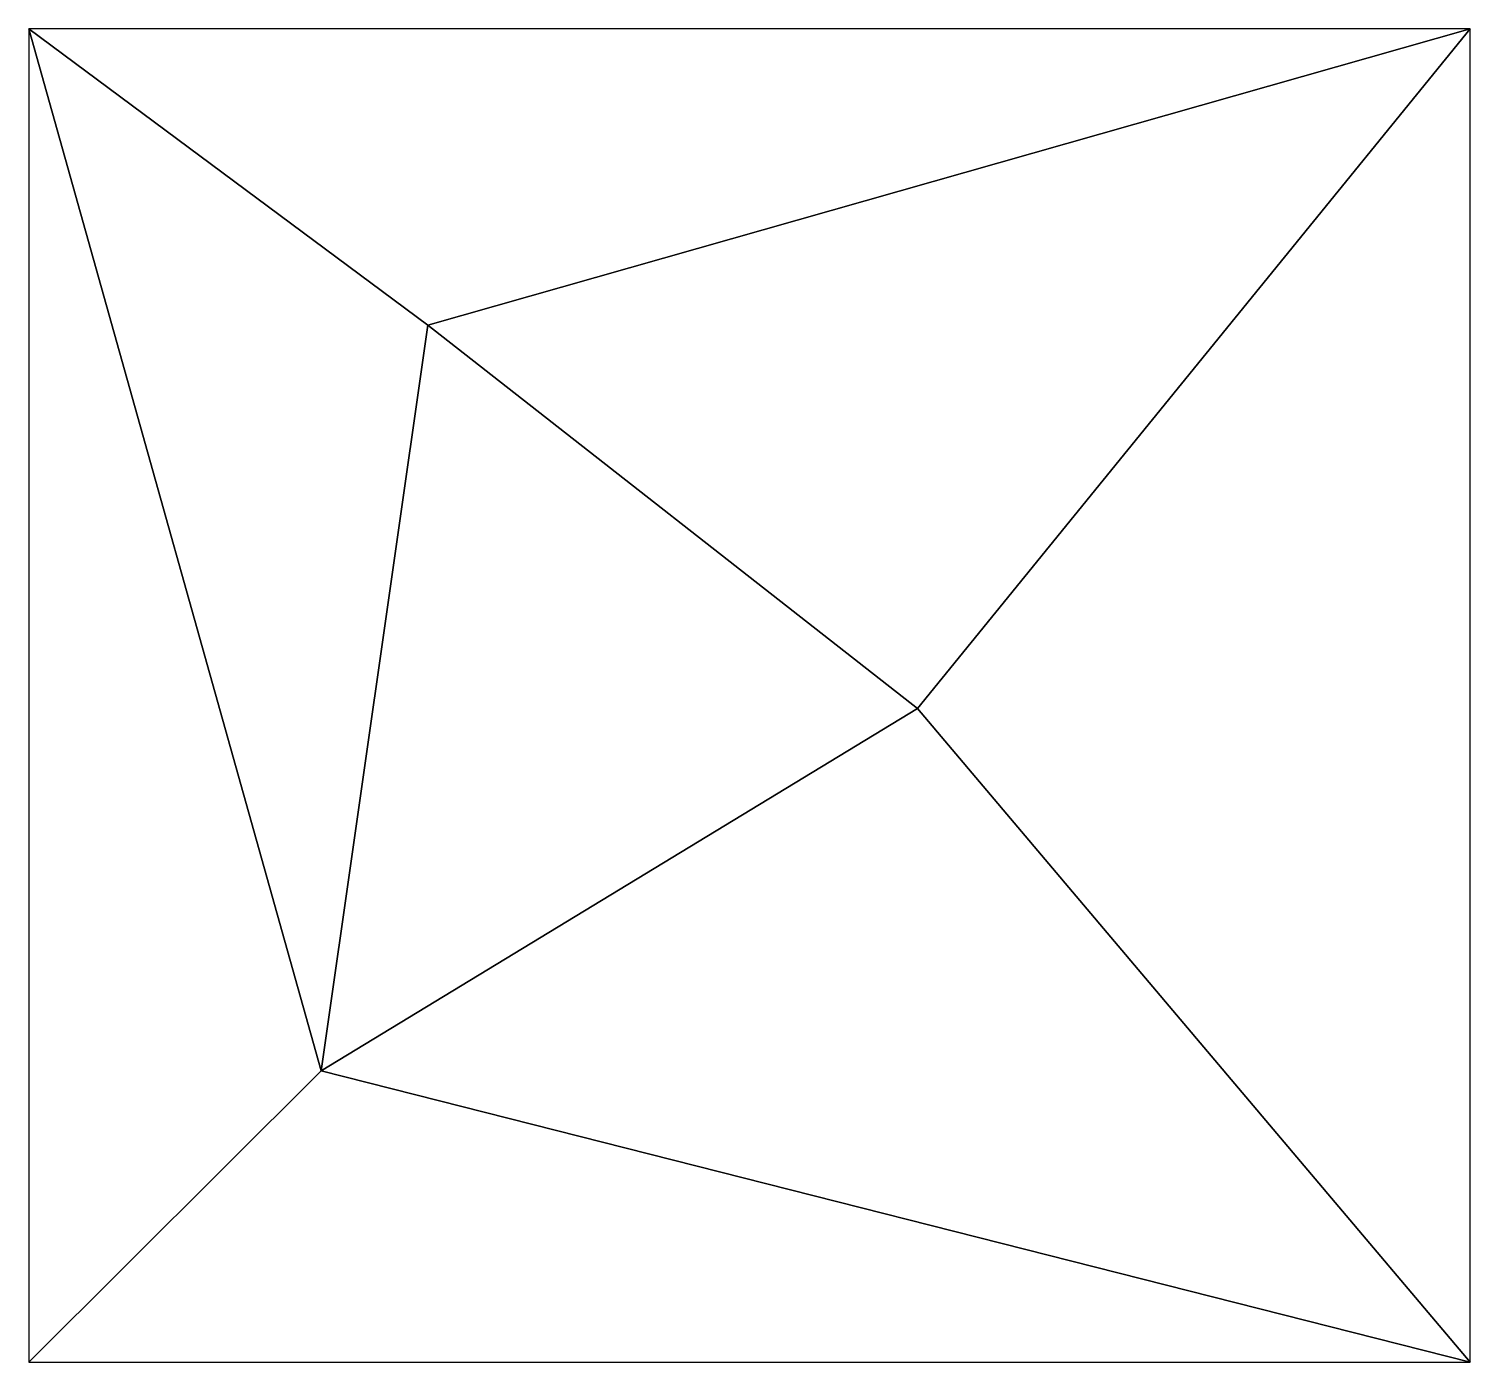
# Model space of a CAD drawing. Header units: metres. Extents: x 4.8 to 44.4, y 42.5 to 79.1.
import ezdxf

# ---------------------------------------------------------------- set-up
doc = ezdxf.new("R2010")
doc.units = ezdxf.units.M
doc.layers.add('C-TINN-VIEW', color=252, linetype='Continuous')

msp = doc.modelspace()

# ---------------------------------------------------------------- linework, layer by layer
at = {"layer": 'C-TINN-VIEW', "color": 141, "linetype": 'Continuous', "lineweight": -3}
for points in [[(15.78, 70.96, 2), (4.843, 79.083), (12.86, 50.527, 4)], [(12.86, 50.527, 4), (4.843, 79.083), (4.843, 42.542)], [(15.78, 70.96, 2), (44.365, 79.083), (4.843, 79.083)], [(15.78, 70.96, 2), (29.211, 60.452, 1), (44.365, 79.083)], [(29.211, 60.452, 1), (44.365, 42.542), (44.365, 79.083)], [(15.78, 70.96, 2), (12.86, 50.527, 4), (29.211, 60.452, 1)], [(12.86, 50.527, 4), (44.365, 42.542), (29.211, 60.452, 1)], [(12.86, 50.527, 4), (4.843, 42.542), (44.365, 42.542)]]:
    msp.add_3dface(points, dxfattribs=at)

doc.saveas('drawing.dxf')
